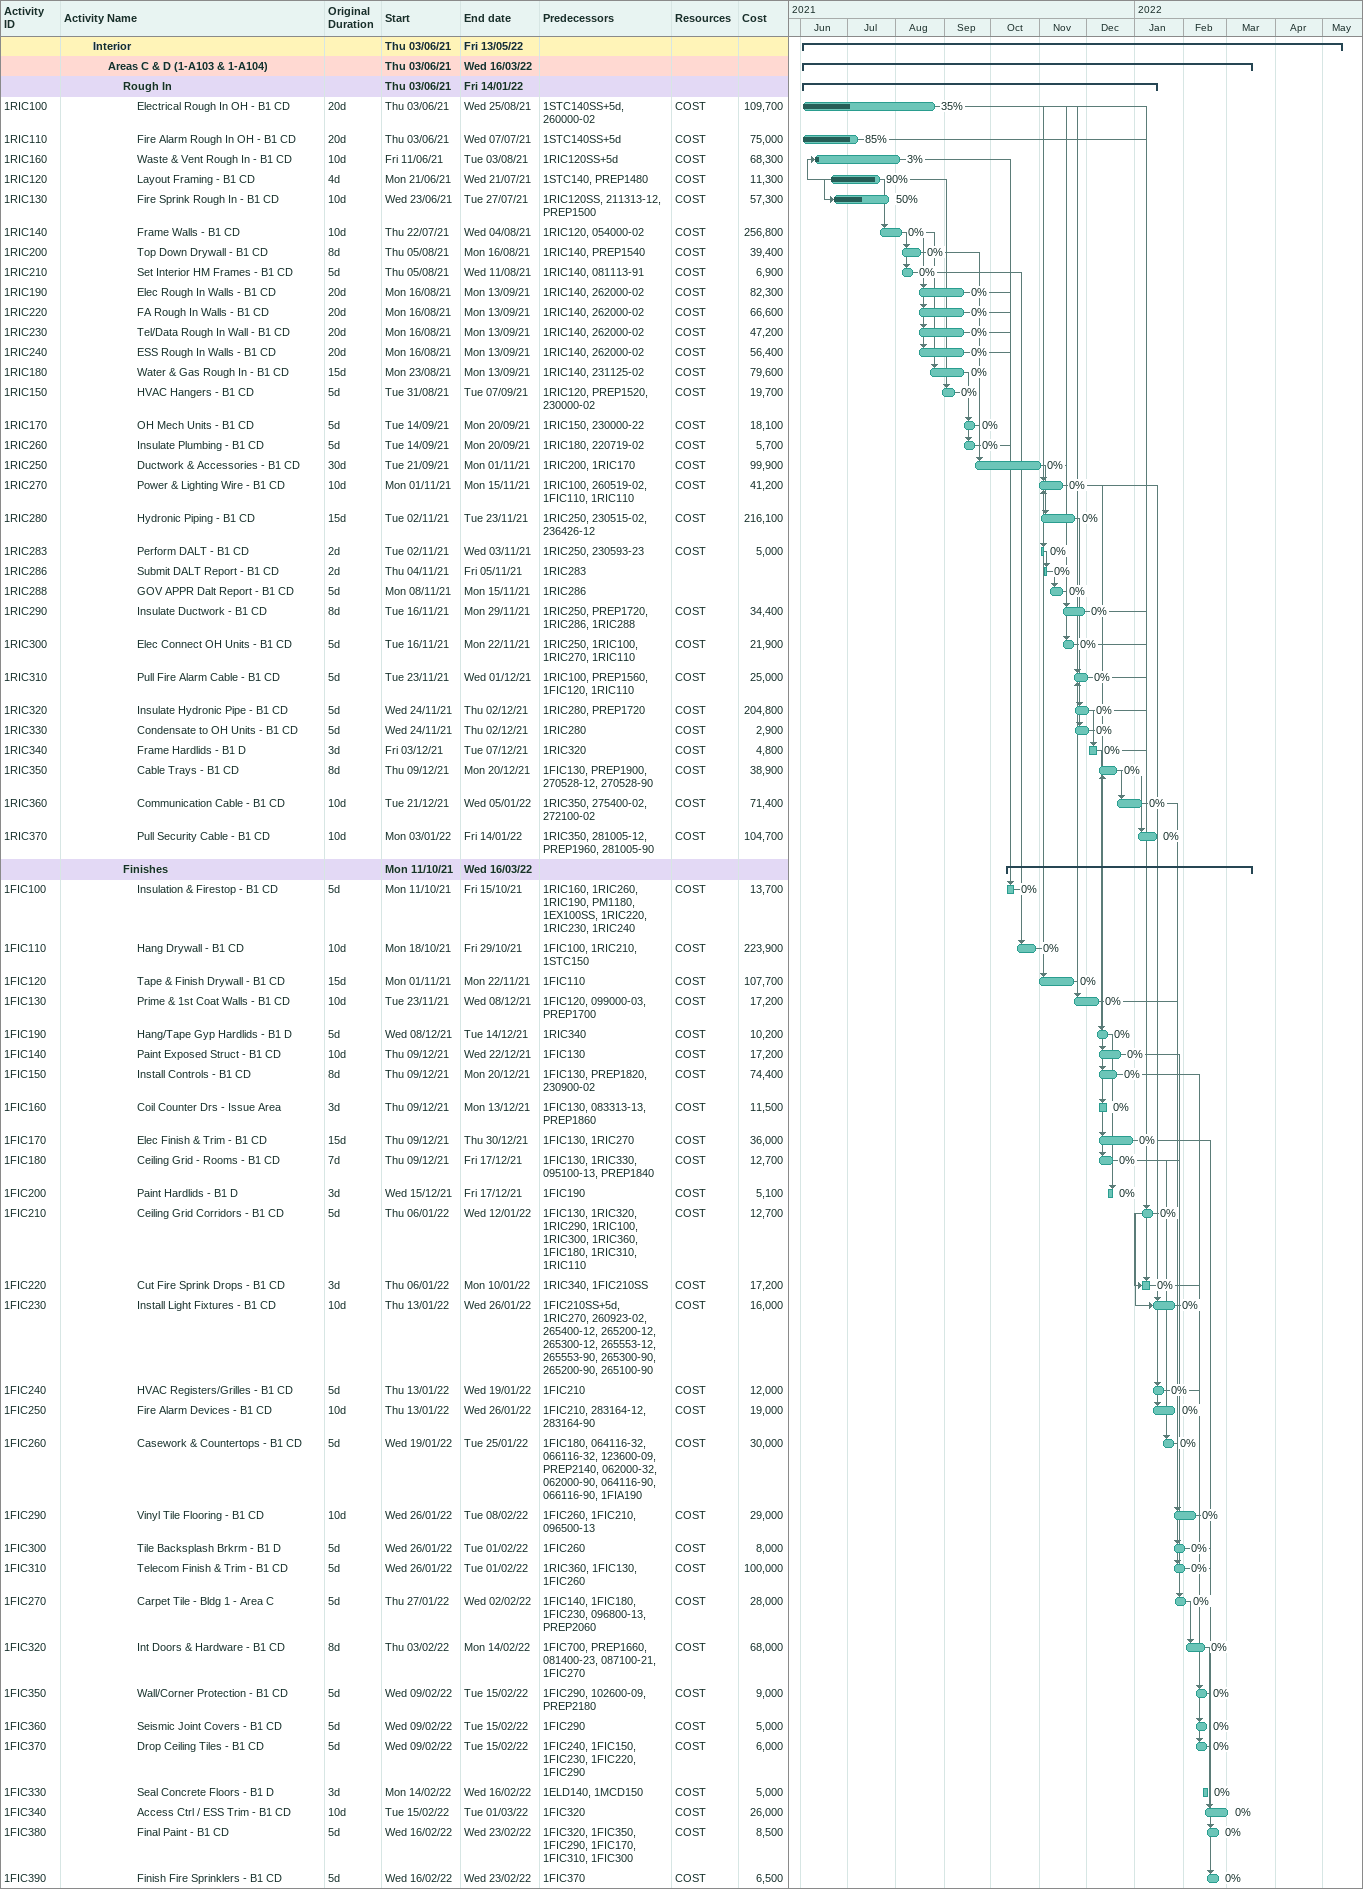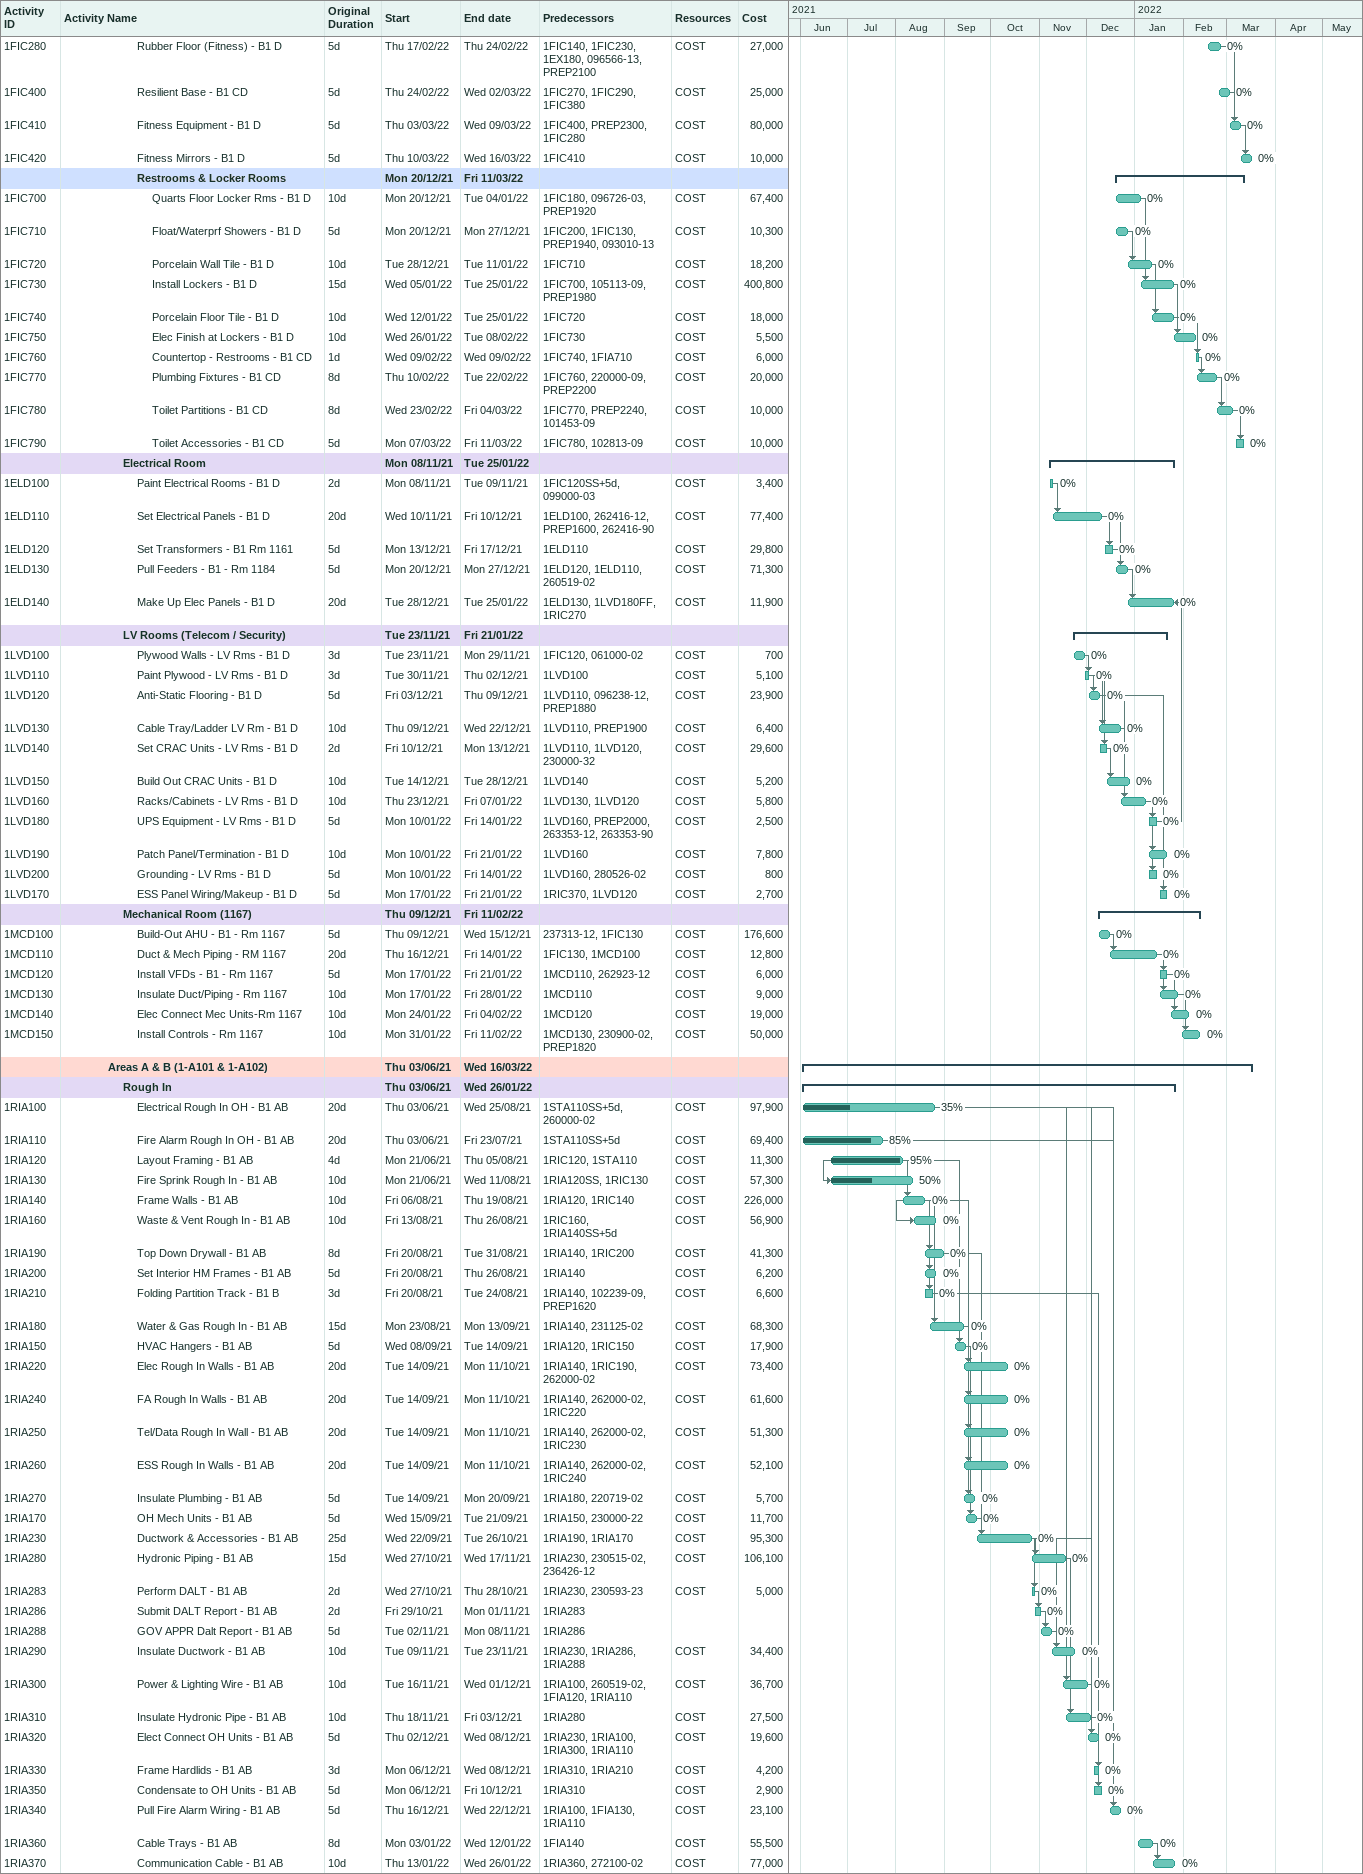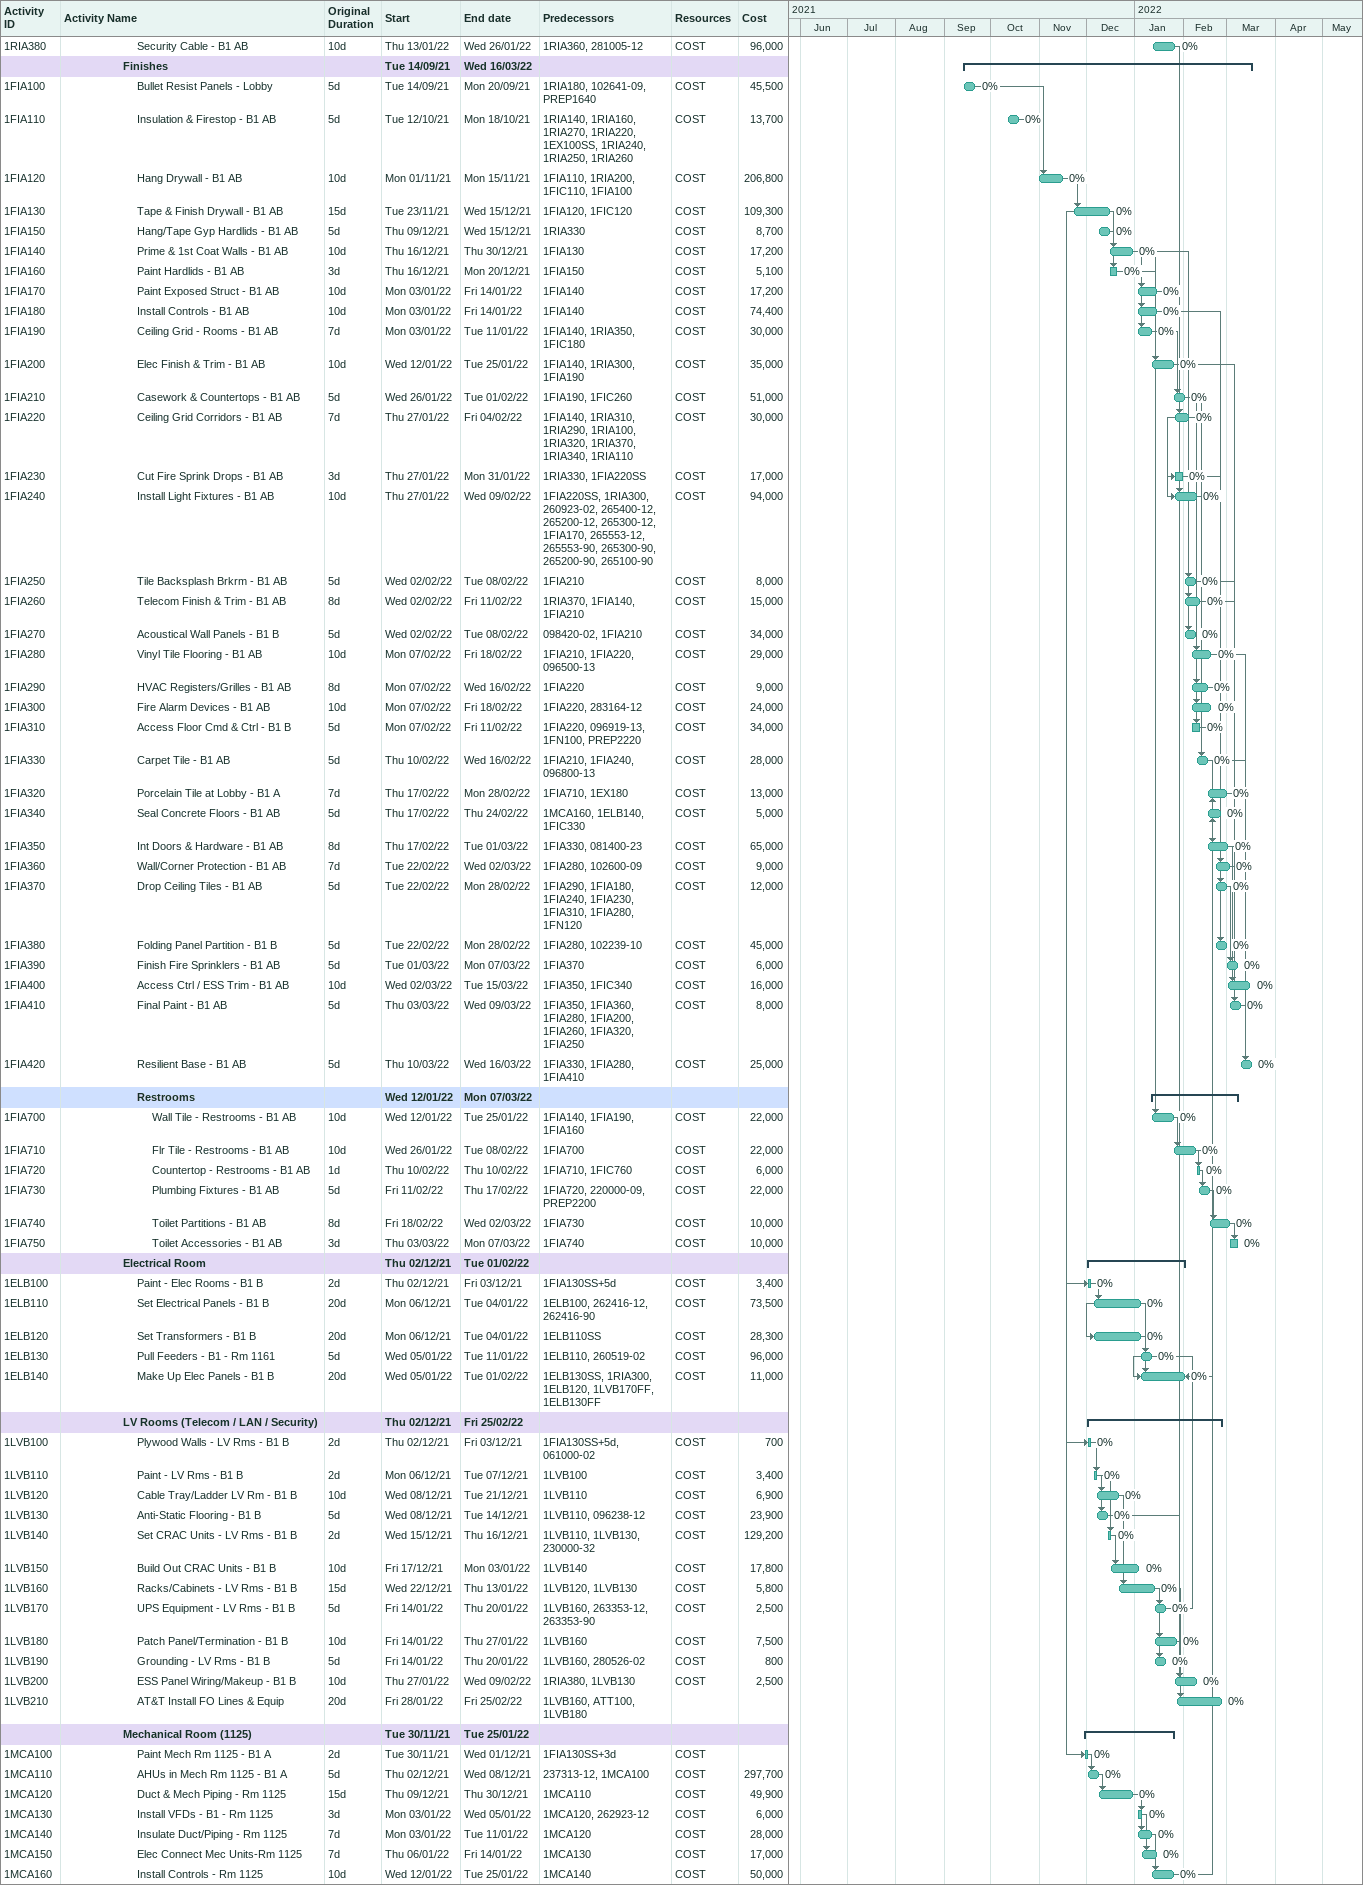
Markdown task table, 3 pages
| ID | Level | Task | Original duration | Start | Finish | Predecessors | Resources | % complete | Cost |
|---|---|---|---|---|---|---|---|---|---|
|  | 3 | **Interior** |  | 2021-06-03 | 2022-05-13 |  |  |  |  |
|  | 4 | **Areas C & D (1-A103 & 1-A104)** |  | 2021-06-03 | 2022-03-16 |  |  |  |  |
|  | 5 | **Rough In** |  | 2021-06-03 | 2022-01-14 |  |  |  |  |
| 1RIC100 | 6 | Electrical Rough In OH - B1 CD | 20d | 2021-06-03 | 2021-08-25 | 1STC140SS+5d, 260000-02 | COST | 35 | 109700 |
| 1RIC110 | 6 | Fire Alarm Rough In OH - B1 CD | 20d | 2021-06-03 | 2021-07-07 | 1STC140SS+5d | COST | 85 | 75000 |
| 1RIC160 | 6 | Waste & Vent Rough In - B1 CD | 10d | 2021-06-11 | 2021-08-03 | 1RIC120SS+5d | COST | 3 | 68300 |
| 1RIC120 | 6 | Layout Framing - B1 CD | 4d | 2021-06-21 | 2021-07-21 | 1STC140, PREP1480 | COST | 90 | 11300 |
| 1RIC130 | 6 | Fire Sprink Rough In - B1 CD | 10d | 2021-06-23 | 2021-07-27 | 1RIC120SS, 211313-12, PREP1500 | COST | 50 | 57300 |
| 1RIC140 | 6 | Frame Walls - B1 CD | 10d | 2021-07-22 | 2021-08-04 | 1RIC120, 054000-02 | COST | 0 | 256800 |
| 1RIC200 | 6 | Top Down Drywall - B1 CD | 8d | 2021-08-05 | 2021-08-16 | 1RIC140, PREP1540 | COST | 0 | 39400 |
| 1RIC210 | 6 | Set Interior HM Frames - B1 CD | 5d | 2021-08-05 | 2021-08-11 | 1RIC140, 081113-91 | COST | 0 | 6900 |
| 1RIC190 | 6 | Elec Rough In Walls - B1 CD | 20d | 2021-08-16 | 2021-09-13 | 1RIC140, 262000-02 | COST | 0 | 82300 |
| 1RIC220 | 6 | FA Rough In Walls - B1 CD | 20d | 2021-08-16 | 2021-09-13 | 1RIC140, 262000-02 | COST | 0 | 66600 |
| 1RIC230 | 6 | Tel/Data Rough In Wall - B1 CD | 20d | 2021-08-16 | 2021-09-13 | 1RIC140, 262000-02 | COST | 0 | 47200 |
| 1RIC240 | 6 | ESS Rough In Walls - B1 CD | 20d | 2021-08-16 | 2021-09-13 | 1RIC140, 262000-02 | COST | 0 | 56400 |
| 1RIC180 | 6 | Water & Gas Rough In - B1 CD | 15d | 2021-08-23 | 2021-09-13 | 1RIC140, 231125-02 | COST | 0 | 79600 |
| 1RIC150 | 6 | HVAC Hangers - B1 CD | 5d | 2021-08-31 | 2021-09-07 | 1RIC120, PREP1520, 230000-02 | COST | 0 | 19700 |
| 1RIC170 | 6 | OH Mech Units - B1 CD | 5d | 2021-09-14 | 2021-09-20 | 1RIC150, 230000-22 | COST | 0 | 18100 |
| 1RIC260 | 6 | Insulate Plumbing - B1 CD | 5d | 2021-09-14 | 2021-09-20 | 1RIC180, 220719-02 | COST | 0 | 5700 |
| 1RIC250 | 6 | Ductwork & Accessories - B1 CD | 30d | 2021-09-21 | 2021-11-01 | 1RIC200, 1RIC170 | COST | 0 | 99900 |
| 1RIC270 | 6 | Power & Lighting Wire - B1 CD | 10d | 2021-11-01 | 2021-11-15 | 1RIC100, 260519-02, 1FIC110, 1RIC110 | COST | 0 | 41200 |
| 1RIC280 | 6 | Hydronic Piping - B1 CD | 15d | 2021-11-02 | 2021-11-23 | 1RIC250, 230515-02, 236426-12 | COST | 0 | 216100 |
| 1RIC283 | 6 | Perform DALT - B1 CD | 2d | 2021-11-02 | 2021-11-03 | 1RIC250, 230593-23 | COST | 0 | 5000 |
| 1RIC286 | 6 | Submit DALT Report - B1 CD | 2d | 2021-11-04 | 2021-11-05 | 1RIC283 |  | 0 |  |
| 1RIC288 | 6 | GOV APPR Dalt Report - B1 CD | 5d | 2021-11-08 | 2021-11-15 | 1RIC286 |  | 0 |  |
| 1RIC290 | 6 | Insulate Ductwork - B1 CD | 8d | 2021-11-16 | 2021-11-29 | 1RIC250, PREP1720, 1RIC286, 1RIC288 | COST | 0 | 34400 |
| 1RIC300 | 6 | Elec Connect OH Units - B1 CD | 5d | 2021-11-16 | 2021-11-22 | 1RIC250, 1RIC100, 1RIC270, 1RIC110 | COST | 0 | 21900 |
| 1RIC310 | 6 | Pull Fire Alarm Cable - B1 CD | 5d | 2021-11-23 | 2021-12-01 | 1RIC100, PREP1560, 1FIC120, 1RIC110 | COST | 0 | 25000 |
| 1RIC320 | 6 | Insulate Hydronic Pipe - B1 CD | 5d | 2021-11-24 | 2021-12-02 | 1RIC280, PREP1720 | COST | 0 | 204800 |
| 1RIC330 | 6 | Condensate to OH Units - B1 CD | 5d | 2021-11-24 | 2021-12-02 | 1RIC280 | COST | 0 | 2900 |
| 1RIC340 | 6 | Frame Hardlids - B1 D | 3d | 2021-12-03 | 2021-12-07 | 1RIC320 | COST | 0 | 4800 |
| 1RIC350 | 6 | Cable Trays - B1 CD | 8d | 2021-12-09 | 2021-12-20 | 1FIC130, PREP1900, 270528-12, 270528-90 | COST | 0 | 38900 |
| 1RIC360 | 6 | Communication Cable - B1 CD | 10d | 2021-12-21 | 2022-01-05 | 1RIC350, 275400-02, 272100-02 | COST | 0 | 71400 |
| 1RIC370 | 6 | Pull Security Cable - B1 CD | 10d | 2022-01-03 | 2022-01-14 | 1RIC350, 281005-12, PREP1960, 281005-90 | COST | 0 | 104700 |
|  | 5 | **Finishes** |  | 2021-10-11 | 2022-03-16 |  |  |  |  |
| 1FIC100 | 6 | Insulation & Firestop - B1 CD | 5d | 2021-10-11 | 2021-10-15 | 1RIC160, 1RIC260, 1RIC190, PM1180, 1EX100SS, 1RIC220, 1RIC230, 1RIC240 | COST | 0 | 13700 |
| 1FIC110 | 6 | Hang Drywall - B1 CD | 10d | 2021-10-18 | 2021-10-29 | 1FIC100, 1RIC210, 1STC150 | COST | 0 | 223900 |
| 1FIC120 | 6 | Tape & Finish Drywall - B1 CD | 15d | 2021-11-01 | 2021-11-22 | 1FIC110 | COST | 0 | 107700 |
| 1FIC130 | 6 | Prime & 1st Coat Walls - B1 CD | 10d | 2021-11-23 | 2021-12-08 | 1FIC120, 099000-03, PREP1700 | COST | 0 | 17200 |
| 1FIC190 | 6 | Hang/Tape Gyp Hardlids - B1 D | 5d | 2021-12-08 | 2021-12-14 | 1RIC340 | COST | 0 | 10200 |
| 1FIC140 | 6 | Paint Exposed Struct - B1 CD | 10d | 2021-12-09 | 2021-12-22 | 1FIC130 | COST | 0 | 17200 |
| 1FIC150 | 6 | Install Controls - B1 CD | 8d | 2021-12-09 | 2021-12-20 | 1FIC130, PREP1820, 230900-02 | COST | 0 | 74400 |
| 1FIC160 | 6 | Coil Counter Drs - Issue Area | 3d | 2021-12-09 | 2021-12-13 | 1FIC130, 083313-13, PREP1860 | COST | 0 | 11500 |
| 1FIC170 | 6 | Elec Finish & Trim - B1 CD | 15d | 2021-12-09 | 2021-12-30 | 1FIC130, 1RIC270 | COST | 0 | 36000 |
| 1FIC180 | 6 | Ceiling Grid - Rooms - B1 CD | 7d | 2021-12-09 | 2021-12-17 | 1FIC130, 1RIC330, 095100-13, PREP1840 | COST | 0 | 12700 |
| 1FIC200 | 6 | Paint Hardlids - B1 D | 3d | 2021-12-15 | 2021-12-17 | 1FIC190 | COST | 0 | 5100 |
| 1FIC210 | 6 | Ceiling Grid Corridors - B1 CD | 5d | 2022-01-06 | 2022-01-12 | 1FIC130, 1RIC320, 1RIC290, 1RIC100, 1RIC300, 1RIC360, 1FIC180, 1RIC310, 1RIC110 | COST | 0 | 12700 |
| 1FIC220 | 6 | Cut Fire Sprink Drops - B1 CD | 3d | 2022-01-06 | 2022-01-10 | 1RIC340, 1FIC210SS | COST | 0 | 17200 |
| 1FIC230 | 6 | Install Light Fixtures - B1 CD | 10d | 2022-01-13 | 2022-01-26 | 1FIC210SS+5d, 1RIC270, 260923-02, 265400-12, 265200-12, 265300-12, 265553-12, 265553-90, 265300-90, 265200-90, 265100-90 | COST | 0 | 16000 |
| 1FIC240 | 6 | HVAC Registers/Grilles - B1 CD | 5d | 2022-01-13 | 2022-01-19 | 1FIC210 | COST | 0 | 12000 |
| 1FIC250 | 6 | Fire Alarm Devices - B1 CD | 10d | 2022-01-13 | 2022-01-26 | 1FIC210, 283164-12, 283164-90 | COST | 0 | 19000 |
| 1FIC260 | 6 | Casework & Countertops - B1 CD | 5d | 2022-01-19 | 2022-01-25 | 1FIC180, 064116-32, 066116-32, 123600-09, PREP2140, 062000-32, 062000-90, 064116-90, 066116-90, 1FIA190 | COST | 0 | 30000 |
| 1FIC290 | 6 | Vinyl Tile Flooring - B1 CD | 10d | 2022-01-26 | 2022-02-08 | 1FIC260, 1FIC210, 096500-13 | COST | 0 | 29000 |
| 1FIC300 | 6 | Tile Backsplash Brkrm - B1 D | 5d | 2022-01-26 | 2022-02-01 | 1FIC260 | COST | 0 | 8000 |
| 1FIC310 | 6 | Telecom Finish & Trim - B1 CD | 5d | 2022-01-26 | 2022-02-01 | 1RIC360, 1FIC130, 1FIC260 | COST | 0 | 100000 |
| 1FIC270 | 6 | Carpet Tile - Bldg 1 - Area C | 5d | 2022-01-27 | 2022-02-02 | 1FIC140, 1FIC180, 1FIC230, 096800-13, PREP2060 | COST | 0 | 28000 |
| 1FIC320 | 6 | Int Doors & Hardware - B1 CD | 8d | 2022-02-03 | 2022-02-14 | 1FIC700, PREP1660, 081400-23, 087100-21, 1FIC270 | COST | 0 | 68000 |
| 1FIC350 | 6 | Wall/Corner Protection - B1 CD | 5d | 2022-02-09 | 2022-02-15 | 1FIC290, 102600-09, PREP2180 | COST | 0 | 9000 |
| 1FIC360 | 6 | Seismic Joint Covers - B1 CD | 5d | 2022-02-09 | 2022-02-15 | 1FIC290 | COST | 0 | 5000 |
| 1FIC370 | 6 | Drop Ceiling Tiles - B1 CD | 5d | 2022-02-09 | 2022-02-15 | 1FIC240, 1FIC150, 1FIC230, 1FIC220, 1FIC290 | COST | 0 | 6000 |
| 1FIC330 | 6 | Seal Concrete Floors - B1 D | 3d | 2022-02-14 | 2022-02-16 | 1ELD140, 1MCD150 | COST | 0 | 5000 |
| 1FIC340 | 6 | Access Ctrl / ESS Trim - B1 CD | 10d | 2022-02-15 | 2022-03-01 | 1FIC320 | COST | 0 | 26000 |
| 1FIC380 | 6 | Final Paint - B1 CD | 5d | 2022-02-16 | 2022-02-23 | 1FIC320, 1FIC350, 1FIC290, 1FIC170, 1FIC310, 1FIC300 | COST | 0 | 8500 |
| 1FIC390 | 6 | Finish Fire Sprinklers - B1 CD | 5d | 2022-02-16 | 2022-02-23 | 1FIC370 | COST | 0 | 6500 |
| 1FIC280 | 6 | Rubber Floor (Fitness) - B1 D | 5d | 2022-02-17 | 2022-02-24 | 1FIC140, 1FIC230, 1EX180, 096566-13, PREP2100 | COST | 0 | 27000 |
| 1FIC400 | 6 | Resilient Base - B1 CD | 5d | 2022-02-24 | 2022-03-02 | 1FIC270, 1FIC290, 1FIC380 | COST | 0 | 25000 |
| 1FIC410 | 6 | Fitness Equipment - B1 D | 5d | 2022-03-03 | 2022-03-09 | 1FIC400, PREP2300, 1FIC280 | COST | 0 | 80000 |
| 1FIC420 | 6 | Fitness Mirrors - B1 D | 5d | 2022-03-10 | 2022-03-16 | 1FIC410 | COST | 0 | 10000 |
|  | 6 | **Restrooms & Locker Rooms** |  | 2021-12-20 | 2022-03-11 |  |  |  |  |
| 1FIC700 | 7 | Quarts Floor Locker Rms - B1 D | 10d | 2021-12-20 | 2022-01-04 | 1FIC180, 096726-03, PREP1920 | COST | 0 | 67400 |
| 1FIC710 | 7 | Float/Waterprf Showers - B1 D | 5d | 2021-12-20 | 2021-12-27 | 1FIC200, 1FIC130, PREP1940, 093010-13 | COST | 0 | 10300 |
| 1FIC720 | 7 | Porcelain Wall Tile - B1 D | 10d | 2021-12-28 | 2022-01-11 | 1FIC710 | COST | 0 | 18200 |
| 1FIC730 | 7 | Install Lockers - B1 D | 15d | 2022-01-05 | 2022-01-25 | 1FIC700, 105113-09, PREP1980 | COST | 0 | 400800 |
| 1FIC740 | 7 | Porcelain Floor Tile - B1 D | 10d | 2022-01-12 | 2022-01-25 | 1FIC720 | COST | 0 | 18000 |
| 1FIC750 | 7 | Elec Finish at Lockers - B1 D | 10d | 2022-01-26 | 2022-02-08 | 1FIC730 | COST | 0 | 5500 |
| 1FIC760 | 7 | Countertop - Restrooms - B1 CD | 1d | 2022-02-09 | 2022-02-09 | 1FIC740, 1FIA710 | COST | 0 | 6000 |
| 1FIC770 | 7 | Plumbing Fixtures - B1 CD | 8d | 2022-02-10 | 2022-02-22 | 1FIC760, 220000-09, PREP2200 | COST | 0 | 20000 |
| 1FIC780 | 7 | Toilet Partitions - B1 CD | 8d | 2022-02-23 | 2022-03-04 | 1FIC770, PREP2240, 101453-09 | COST | 0 | 10000 |
| 1FIC790 | 7 | Toilet Accessories - B1 CD | 5d | 2022-03-07 | 2022-03-11 | 1FIC780, 102813-09 | COST | 0 | 10000 |
|  | 5 | **Electrical Room** |  | 2021-11-08 | 2022-01-25 |  |  |  |  |
| 1ELD100 | 6 | Paint Electrical Rooms - B1 D | 2d | 2021-11-08 | 2021-11-09 | 1FIC120SS+5d, 099000-03 | COST | 0 | 3400 |
| 1ELD110 | 6 | Set Electrical Panels - B1 D | 20d | 2021-11-10 | 2021-12-10 | 1ELD100, 262416-12, PREP1600, 262416-90 | COST | 0 | 77400 |
| 1ELD120 | 6 | Set Transformers - B1 Rm 1161 | 5d | 2021-12-13 | 2021-12-17 | 1ELD110 | COST | 0 | 29800 |
| 1ELD130 | 6 | Pull Feeders - B1 - Rm 1184 | 5d | 2021-12-20 | 2021-12-27 | 1ELD120, 1ELD110, 260519-02 | COST | 0 | 71300 |
| 1ELD140 | 6 | Make Up Elec Panels - B1 D | 20d | 2021-12-28 | 2022-01-25 | 1ELD130, 1LVD180FF, 1RIC270 | COST | 0 | 11900 |
|  | 5 | **LV Rooms (Telecom / Security)** |  | 2021-11-23 | 2022-01-21 |  |  |  |  |
| 1LVD100 | 6 | Plywood Walls - LV Rms - B1 D | 3d | 2021-11-23 | 2021-11-29 | 1FIC120, 061000-02 | COST | 0 | 700 |
| 1LVD110 | 6 | Paint Plywood - LV Rms - B1 D | 3d | 2021-11-30 | 2021-12-02 | 1LVD100 | COST | 0 | 5100 |
| 1LVD120 | 6 | Anti-Static Flooring - B1 D | 5d | 2021-12-03 | 2021-12-09 | 1LVD110, 096238-12, PREP1880 | COST | 0 | 23900 |
| 1LVD130 | 6 | Cable Tray/Ladder LV Rm - B1 D | 10d | 2021-12-09 | 2021-12-22 | 1LVD110, PREP1900 | COST | 0 | 6400 |
| 1LVD140 | 6 | Set CRAC Units - LV Rms - B1 D | 2d | 2021-12-10 | 2021-12-13 | 1LVD110, 1LVD120, 230000-32 | COST | 0 | 29600 |
| 1LVD150 | 6 | Build Out CRAC Units - B1 D | 10d | 2021-12-14 | 2021-12-28 | 1LVD140 | COST | 0 | 5200 |
| 1LVD160 | 6 | Racks/Cabinets - LV Rms - B1 D | 10d | 2021-12-23 | 2022-01-07 | 1LVD130, 1LVD120 | COST | 0 | 5800 |
| 1LVD180 | 6 | UPS Equipment - LV Rms - B1 D | 5d | 2022-01-10 | 2022-01-14 | 1LVD160, PREP2000, 263353-12, 263353-90 | COST | 0 | 2500 |
| 1LVD190 | 6 | Patch Panel/Termination - B1 D | 10d | 2022-01-10 | 2022-01-21 | 1LVD160 | COST | 0 | 7800 |
| 1LVD200 | 6 | Grounding - LV Rms - B1 D | 5d | 2022-01-10 | 2022-01-14 | 1LVD160, 280526-02 | COST | 0 | 800 |
| 1LVD170 | 6 | ESS Panel Wiring/Makeup - B1 D | 5d | 2022-01-17 | 2022-01-21 | 1RIC370, 1LVD120 | COST | 0 | 2700 |
|  | 5 | **Mechanical Room (1167)** |  | 2021-12-09 | 2022-02-11 |  |  |  |  |
| 1MCD100 | 6 | Build-Out AHU - B1 - Rm 1167 | 5d | 2021-12-09 | 2021-12-15 | 237313-12, 1FIC130 | COST | 0 | 176600 |
| 1MCD110 | 6 | Duct & Mech Piping - RM 1167 | 20d | 2021-12-16 | 2022-01-14 | 1FIC130, 1MCD100 | COST | 0 | 12800 |
| 1MCD120 | 6 | Install VFDs - B1 - Rm 1167 | 5d | 2022-01-17 | 2022-01-21 | 1MCD110, 262923-12 | COST | 0 | 6000 |
| 1MCD130 | 6 | Insulate Duct/Piping - Rm 1167 | 10d | 2022-01-17 | 2022-01-28 | 1MCD110 | COST | 0 | 9000 |
| 1MCD140 | 6 | Elec Connect Mec Units-Rm 1167 | 10d | 2022-01-24 | 2022-02-04 | 1MCD120 | COST | 0 | 19000 |
| 1MCD150 | 6 | Install Controls - Rm 1167 | 10d | 2022-01-31 | 2022-02-11 | 1MCD130, 230900-02, PREP1820 | COST | 0 | 50000 |
|  | 4 | **Areas A & B (1-A101 & 1-A102)** |  | 2021-06-03 | 2022-03-16 |  |  |  |  |
|  | 5 | **Rough In** |  | 2021-06-03 | 2022-01-26 |  |  |  |  |
| 1RIA100 | 6 | Electrical Rough In OH - B1 AB | 20d | 2021-06-03 | 2021-08-25 | 1STA110SS+5d, 260000-02 | COST | 35 | 97900 |
| 1RIA110 | 6 | Fire Alarm Rough In OH - B1 AB | 20d | 2021-06-03 | 2021-07-23 | 1STA110SS+5d | COST | 85 | 69400 |
| 1RIA120 | 6 | Layout Framing - B1 AB | 4d | 2021-06-21 | 2021-08-05 | 1RIC120, 1STA110 | COST | 95 | 11300 |
| 1RIA130 | 6 | Fire Sprink Rough In - B1 AB | 10d | 2021-06-21 | 2021-08-11 | 1RIA120SS, 1RIC130 | COST | 50 | 57300 |
| 1RIA140 | 6 | Frame Walls - B1 AB | 10d | 2021-08-06 | 2021-08-19 | 1RIA120, 1RIC140 | COST | 0 | 226000 |
| 1RIA160 | 6 | Waste & Vent Rough In - B1 AB | 10d | 2021-08-13 | 2021-08-26 | 1RIC160, 1RIA140SS+5d | COST | 0 | 56900 |
| 1RIA190 | 6 | Top Down Drywall - B1 AB | 8d | 2021-08-20 | 2021-08-31 | 1RIA140, 1RIC200 | COST | 0 | 41300 |
| 1RIA200 | 6 | Set Interior HM Frames - B1 AB | 5d | 2021-08-20 | 2021-08-26 | 1RIA140 | COST | 0 | 6200 |
| 1RIA210 | 6 | Folding Partition Track - B1 B | 3d | 2021-08-20 | 2021-08-24 | 1RIA140, 102239-09, PREP1620 | COST | 0 | 6600 |
| 1RIA180 | 6 | Water & Gas Rough In - B1 AB | 15d | 2021-08-23 | 2021-09-13 | 1RIA140, 231125-02 | COST | 0 | 68300 |
| 1RIA150 | 6 | HVAC Hangers - B1 AB | 5d | 2021-09-08 | 2021-09-14 | 1RIA120, 1RIC150 | COST | 0 | 17900 |
| 1RIA220 | 6 | Elec Rough In Walls - B1 AB | 20d | 2021-09-14 | 2021-10-11 | 1RIA140, 1RIC190, 262000-02 | COST | 0 | 73400 |
| 1RIA240 | 6 | FA Rough In Walls - B1 AB | 20d | 2021-09-14 | 2021-10-11 | 1RIA140, 262000-02, 1RIC220 | COST | 0 | 61600 |
| 1RIA250 | 6 | Tel/Data Rough In Wall - B1 AB | 20d | 2021-09-14 | 2021-10-11 | 1RIA140, 262000-02, 1RIC230 | COST | 0 | 51300 |
| 1RIA260 | 6 | ESS Rough In Walls - B1 AB | 20d | 2021-09-14 | 2021-10-11 | 1RIA140, 262000-02, 1RIC240 | COST | 0 | 52100 |
| 1RIA270 | 6 | Insulate Plumbing - B1 AB | 5d | 2021-09-14 | 2021-09-20 | 1RIA180, 220719-02 | COST | 0 | 5700 |
| 1RIA170 | 6 | OH Mech Units - B1 AB | 5d | 2021-09-15 | 2021-09-21 | 1RIA150, 230000-22 | COST | 0 | 11700 |
| 1RIA230 | 6 | Ductwork & Accessories - B1 AB | 25d | 2021-09-22 | 2021-10-26 | 1RIA190, 1RIA170 | COST | 0 | 95300 |
| 1RIA280 | 6 | Hydronic Piping - B1 AB | 15d | 2021-10-27 | 2021-11-17 | 1RIA230, 230515-02, 236426-12 | COST | 0 | 106100 |
| 1RIA283 | 6 | Perform DALT - B1 AB | 2d | 2021-10-27 | 2021-10-28 | 1RIA230, 230593-23 | COST | 0 | 5000 |
| 1RIA286 | 6 | Submit DALT Report - B1 AB | 2d | 2021-10-29 | 2021-11-01 | 1RIA283 |  | 0 |  |
| 1RIA288 | 6 | GOV APPR Dalt Report - B1 AB | 5d | 2021-11-02 | 2021-11-08 | 1RIA286 |  | 0 |  |
| 1RIA290 | 6 | Insulate Ductwork - B1 AB | 10d | 2021-11-09 | 2021-11-23 | 1RIA230, 1RIA286, 1RIA288 | COST | 0 | 34400 |
| 1RIA300 | 6 | Power & Lighting Wire - B1 AB | 10d | 2021-11-16 | 2021-12-01 | 1RIA100, 260519-02, 1FIA120, 1RIA110 | COST | 0 | 36700 |
| 1RIA310 | 6 | Insulate Hydronic Pipe - B1 AB | 10d | 2021-11-18 | 2021-12-03 | 1RIA280 | COST | 0 | 27500 |
| 1RIA320 | 6 | Elect Connect OH Units - B1 AB | 5d | 2021-12-02 | 2021-12-08 | 1RIA230, 1RIA100, 1RIA300, 1RIA110 | COST | 0 | 19600 |
| 1RIA330 | 6 | Frame Hardlids - B1 AB | 3d | 2021-12-06 | 2021-12-08 | 1RIA310, 1RIA210 | COST | 0 | 4200 |
| 1RIA350 | 6 | Condensate to OH Units - B1 AB | 5d | 2021-12-06 | 2021-12-10 | 1RIA310 | COST | 0 | 2900 |
| 1RIA340 | 6 | Pull Fire Alarm Wiring - B1 AB | 5d | 2021-12-16 | 2021-12-22 | 1RIA100, 1FIA130, 1RIA110 | COST | 0 | 23100 |
| 1RIA360 | 6 | Cable Trays - B1 AB | 8d | 2022-01-03 | 2022-01-12 | 1FIA140 | COST | 0 | 55500 |
| 1RIA370 | 6 | Communication Cable - B1 AB | 10d | 2022-01-13 | 2022-01-26 | 1RIA360, 272100-02 | COST | 0 | 77000 |
| 1RIA380 | 6 | Security Cable - B1 AB | 10d | 2022-01-13 | 2022-01-26 | 1RIA360, 281005-12 | COST | 0 | 96000 |
|  | 5 | **Finishes** |  | 2021-09-14 | 2022-03-16 |  |  |  |  |
| 1FIA100 | 6 | Bullet Resist Panels - Lobby | 5d | 2021-09-14 | 2021-09-20 | 1RIA180, 102641-09, PREP1640 | COST | 0 | 45500 |
| 1FIA110 | 6 | Insulation & Firestop - B1 AB | 5d | 2021-10-12 | 2021-10-18 | 1RIA140, 1RIA160, 1RIA270, 1RIA220, 1EX100SS, 1RIA240, 1RIA250, 1RIA260 | COST | 0 | 13700 |
| 1FIA120 | 6 | Hang Drywall - B1 AB | 10d | 2021-11-01 | 2021-11-15 | 1FIA110, 1RIA200, 1FIC110, 1FIA100 | COST | 0 | 206800 |
| 1FIA130 | 6 | Tape & Finish Drywall - B1 AB | 15d | 2021-11-23 | 2021-12-15 | 1FIA120, 1FIC120 | COST | 0 | 109300 |
| 1FIA150 | 6 | Hang/Tape Gyp Hardlids - B1 AB | 5d | 2021-12-09 | 2021-12-15 | 1RIA330 | COST | 0 | 8700 |
| 1FIA140 | 6 | Prime & 1st Coat Walls - B1 AB | 10d | 2021-12-16 | 2021-12-30 | 1FIA130 | COST | 0 | 17200 |
| 1FIA160 | 6 | Paint Hardlids - B1 AB | 3d | 2021-12-16 | 2021-12-20 | 1FIA150 | COST | 0 | 5100 |
| 1FIA170 | 6 | Paint Exposed Struct - B1 AB | 10d | 2022-01-03 | 2022-01-14 | 1FIA140 | COST | 0 | 17200 |
| 1FIA180 | 6 | Install Controls - B1 AB | 10d | 2022-01-03 | 2022-01-14 | 1FIA140 | COST | 0 | 74400 |
| 1FIA190 | 6 | Ceiling Grid - Rooms - B1 AB | 7d | 2022-01-03 | 2022-01-11 | 1FIA140, 1RIA350, 1FIC180 | COST | 0 | 30000 |
| 1FIA200 | 6 | Elec Finish & Trim - B1 AB | 10d | 2022-01-12 | 2022-01-25 | 1FIA140, 1RIA300, 1FIA190 | COST | 0 | 35000 |
| 1FIA210 | 6 | Casework & Countertops - B1 AB | 5d | 2022-01-26 | 2022-02-01 | 1FIA190, 1FIC260 | COST | 0 | 51000 |
| 1FIA220 | 6 | Ceiling Grid Corridors - B1 AB | 7d | 2022-01-27 | 2022-02-04 | 1FIA140, 1RIA310, 1RIA290, 1RIA100, 1RIA320, 1RIA370, 1RIA340, 1RIA110 | COST | 0 | 30000 |
| 1FIA230 | 6 | Cut Fire Sprink Drops - B1 AB | 3d | 2022-01-27 | 2022-01-31 | 1RIA330, 1FIA220SS | COST | 0 | 17000 |
| 1FIA240 | 6 | Install Light Fixtures - B1 AB | 10d | 2022-01-27 | 2022-02-09 | 1FIA220SS, 1RIA300, 260923-02, 265400-12, 265200-12, 265300-12, 1FIA170, 265553-12, 265553-90, 265300-90, 265200-90, 265100-90 | COST | 0 | 94000 |
| 1FIA250 | 6 | Tile Backsplash Brkrm - B1 AB | 5d | 2022-02-02 | 2022-02-08 | 1FIA210 | COST | 0 | 8000 |
| 1FIA260 | 6 | Telecom Finish & Trim - B1 AB | 8d | 2022-02-02 | 2022-02-11 | 1RIA370, 1FIA140, 1FIA210 | COST | 0 | 15000 |
| 1FIA270 | 6 | Acoustical Wall Panels - B1 B | 5d | 2022-02-02 | 2022-02-08 | 098420-02, 1FIA210 | COST | 0 | 34000 |
| 1FIA280 | 6 | Vinyl Tile Flooring - B1 AB | 10d | 2022-02-07 | 2022-02-18 | 1FIA210, 1FIA220, 096500-13 | COST | 0 | 29000 |
| 1FIA290 | 6 | HVAC Registers/Grilles - B1 AB | 8d | 2022-02-07 | 2022-02-16 | 1FIA220 | COST | 0 | 9000 |
| 1FIA300 | 6 | Fire Alarm Devices - B1 AB | 10d | 2022-02-07 | 2022-02-18 | 1FIA220, 283164-12 | COST | 0 | 24000 |
| 1FIA310 | 6 | Access Floor Cmd & Ctrl - B1 B | 5d | 2022-02-07 | 2022-02-11 | 1FIA220, 096919-13, 1FN100, PREP2220 | COST | 0 | 34000 |
| 1FIA330 | 6 | Carpet Tile - B1 AB | 5d | 2022-02-10 | 2022-02-16 | 1FIA210, 1FIA240, 096800-13 | COST | 0 | 28000 |
| 1FIA320 | 6 | Porcelain Tile at Lobby - B1 A | 7d | 2022-02-17 | 2022-02-28 | 1FIA710, 1EX180 | COST | 0 | 13000 |
| 1FIA340 | 6 | Seal Concrete Floors - B1 AB | 5d | 2022-02-17 | 2022-02-24 | 1MCA160, 1ELB140, 1FIC330 | COST | 0 | 5000 |
| 1FIA350 | 6 | Int Doors & Hardware - B1 AB | 8d | 2022-02-17 | 2022-03-01 | 1FIA330, 081400-23 | COST | 0 | 65000 |
| 1FIA360 | 6 | Wall/Corner Protection - B1 AB | 7d | 2022-02-22 | 2022-03-02 | 1FIA280, 102600-09 | COST | 0 | 9000 |
| 1FIA370 | 6 | Drop Ceiling Tiles - B1 AB | 5d | 2022-02-22 | 2022-02-28 | 1FIA290, 1FIA180, 1FIA240, 1FIA230, 1FIA310, 1FIA280, 1FN120 | COST | 0 | 12000 |
| 1FIA380 | 6 | Folding Panel Partition - B1 B | 5d | 2022-02-22 | 2022-02-28 | 1FIA280, 102239-10 | COST | 0 | 45000 |
| 1FIA390 | 6 | Finish Fire Sprinklers - B1 AB | 5d | 2022-03-01 | 2022-03-07 | 1FIA370 | COST | 0 | 6000 |
| 1FIA400 | 6 | Access Ctrl / ESS Trim - B1 AB | 10d | 2022-03-02 | 2022-03-15 | 1FIA350, 1FIC340 | COST | 0 | 16000 |
| 1FIA410 | 6 | Final Paint - B1 AB | 5d | 2022-03-03 | 2022-03-09 | 1FIA350, 1FIA360, 1FIA280, 1FIA200, 1FIA260, 1FIA320, 1FIA250 | COST | 0 | 8000 |
| 1FIA420 | 6 | Resilient Base - B1 AB | 5d | 2022-03-10 | 2022-03-16 | 1FIA330, 1FIA280, 1FIA410 | COST | 0 | 25000 |
|  | 6 | **Restrooms** |  | 2022-01-12 | 2022-03-07 |  |  |  |  |
| 1FIA700 | 7 | Wall Tile - Restrooms - B1 AB | 10d | 2022-01-12 | 2022-01-25 | 1FIA140, 1FIA190, 1FIA160 | COST | 0 | 22000 |
| 1FIA710 | 7 | Flr Tile - Restrooms - B1 AB | 10d | 2022-01-26 | 2022-02-08 | 1FIA700 | COST | 0 | 22000 |
| 1FIA720 | 7 | Countertop - Restrooms - B1 AB | 1d | 2022-02-10 | 2022-02-10 | 1FIA710, 1FIC760 | COST | 0 | 6000 |
| 1FIA730 | 7 | Plumbing Fixtures - B1 AB | 5d | 2022-02-11 | 2022-02-17 | 1FIA720, 220000-09, PREP2200 | COST | 0 | 22000 |
| 1FIA740 | 7 | Toilet Partitions - B1 AB | 8d | 2022-02-18 | 2022-03-02 | 1FIA730 | COST | 0 | 10000 |
| 1FIA750 | 7 | Toilet Accessories - B1 AB | 3d | 2022-03-03 | 2022-03-07 | 1FIA740 | COST | 0 | 10000 |
|  | 5 | **Electrical Room** |  | 2021-12-02 | 2022-02-01 |  |  |  |  |
| 1ELB100 | 6 | Paint - Elec Rooms - B1 B | 2d | 2021-12-02 | 2021-12-03 | 1FIA130SS+5d | COST | 0 | 3400 |
| 1ELB110 | 6 | Set Electrical Panels - B1 B | 20d | 2021-12-06 | 2022-01-04 | 1ELB100, 262416-12, 262416-90 | COST | 0 | 73500 |
| 1ELB120 | 6 | Set Transformers - B1 B | 20d | 2021-12-06 | 2022-01-04 | 1ELB110SS | COST | 0 | 28300 |
| 1ELB130 | 6 | Pull Feeders - B1 - Rm 1161 | 5d | 2022-01-05 | 2022-01-11 | 1ELB110, 260519-02 | COST | 0 | 96000 |
| 1ELB140 | 6 | Make Up Elec Panels - B1 B | 20d | 2022-01-05 | 2022-02-01 | 1ELB130SS, 1RIA300, 1ELB120, 1LVB170FF, 1ELB130FF | COST | 0 | 11000 |
|  | 5 | **LV Rooms (Telecom / LAN / Security)** |  | 2021-12-02 | 2022-02-25 |  |  |  |  |
| 1LVB100 | 6 | Plywood Walls - LV Rms - B1 B | 2d | 2021-12-02 | 2021-12-03 | 1FIA130SS+5d, 061000-02 | COST | 0 | 700 |
| 1LVB110 | 6 | Paint - LV Rms - B1 B | 2d | 2021-12-06 | 2021-12-07 | 1LVB100 | COST | 0 | 3400 |
| 1LVB120 | 6 | Cable Tray/Ladder LV Rm - B1 B | 10d | 2021-12-08 | 2021-12-21 | 1LVB110 | COST | 0 | 6900 |
| 1LVB130 | 6 | Anti-Static Flooring - B1 B | 5d | 2021-12-08 | 2021-12-14 | 1LVB110, 096238-12 | COST | 0 | 23900 |
| 1LVB140 | 6 | Set CRAC Units - LV Rms - B1 B | 2d | 2021-12-15 | 2021-12-16 | 1LVB110, 1LVB130, 230000-32 | COST | 0 | 129200 |
| 1LVB150 | 6 | Build Out CRAC Units - B1 B | 10d | 2021-12-17 | 2022-01-03 | 1LVB140 | COST | 0 | 17800 |
| 1LVB160 | 6 | Racks/Cabinets - LV Rms - B1 B | 15d | 2021-12-22 | 2022-01-13 | 1LVB120, 1LVB130 | COST | 0 | 5800 |
| 1LVB170 | 6 | UPS Equipment - LV Rms - B1 B | 5d | 2022-01-14 | 2022-01-20 | 1LVB160, 263353-12, 263353-90 | COST | 0 | 2500 |
| 1LVB180 | 6 | Patch Panel/Termination - B1 B | 10d | 2022-01-14 | 2022-01-27 | 1LVB160 | COST | 0 | 7500 |
| 1LVB190 | 6 | Grounding - LV Rms - B1 B | 5d | 2022-01-14 | 2022-01-20 | 1LVB160, 280526-02 | COST | 0 | 800 |
| 1LVB200 | 6 | ESS Panel Wiring/Makeup - B1 B | 10d | 2022-01-27 | 2022-02-09 | 1RIA380, 1LVB130 | COST | 0 | 2500 |
| 1LVB210 | 6 | AT&T Install FO Lines & Equip | 20d | 2022-01-28 | 2022-02-25 | 1LVB160, ATT100, 1LVB180 |  | 0 |  |
|  | 5 | **Mechanical Room (1125)** |  | 2021-11-30 | 2022-01-25 |  |  |  |  |
| 1MCA100 | 6 | Paint Mech Rm 1125 - B1 A | 2d | 2021-11-30 | 2021-12-01 | 1FIA130SS+3d | COST | 0 |  |
| 1MCA110 | 6 | AHUs in Mech Rm 1125 - B1 A | 5d | 2021-12-02 | 2021-12-08 | 237313-12, 1MCA100 | COST | 0 | 297700 |
| 1MCA120 | 6 | Duct & Mech Piping - Rm 1125 | 15d | 2021-12-09 | 2021-12-30 | 1MCA110 | COST | 0 | 49900 |
| 1MCA130 | 6 | Install VFDs - B1 - Rm 1125 | 3d | 2022-01-03 | 2022-01-05 | 1MCA120, 262923-12 | COST | 0 | 6000 |
| 1MCA140 | 6 | Insulate Duct/Piping - Rm 1125 | 7d | 2022-01-03 | 2022-01-11 | 1MCA120 | COST | 0 | 28000 |
| 1MCA150 | 6 | Elec Connect Mec Units-Rm 1125 | 7d | 2022-01-06 | 2022-01-14 | 1MCA130 | COST | 0 | 17000 |
| 1MCA160 | 6 | Install Controls - Rm 1125 | 10d | 2022-01-12 | 2022-01-25 | 1MCA140 | COST | 0 | 50000 |
